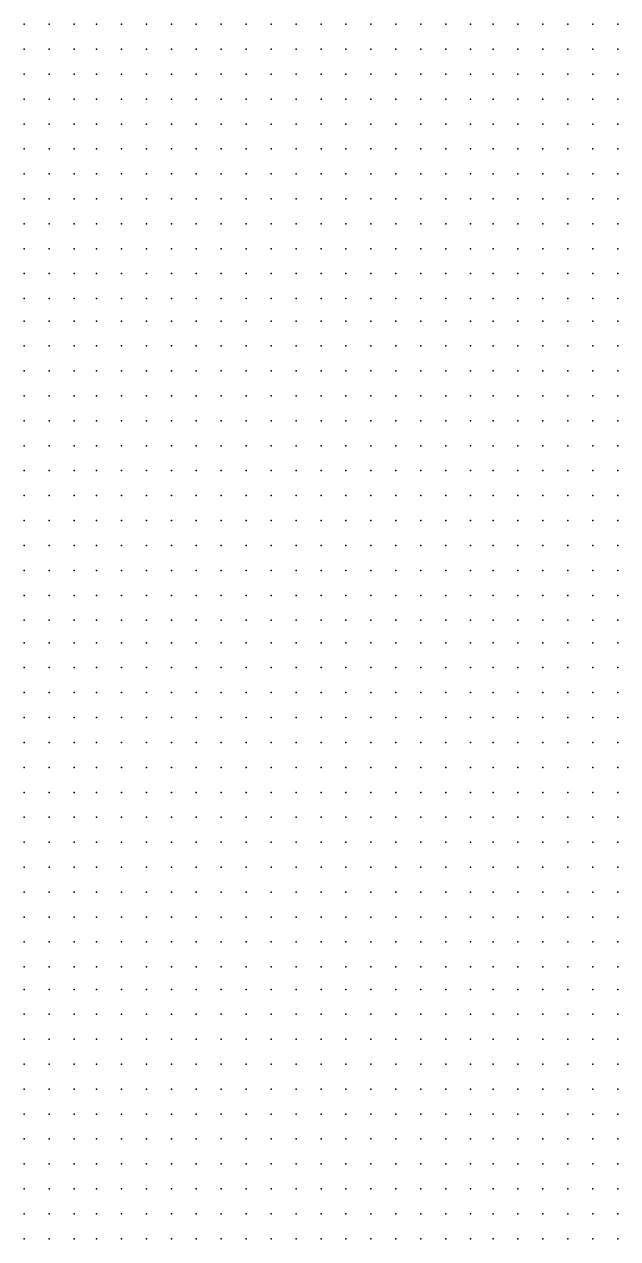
# Model space of a CAD drawing. Extents: x 0.009 to 0.993, y 0.019 to 1.002.
# Drawn here: x 0.755 to 0.993, y 0.515 to 1.002 of the extents above; entities that cross this region are included whole.
import ezdxf

# ---------------------------------------------------------------- set-up
doc = ezdxf.new("R2010")
doc.units = 0

msp = doc.modelspace()

# ---------------------------------------------------------------- linework, layer by layer
at = {"color": 141}
for p in [(0.755, 1.002, 0.474), (0.844, 1.002, 0.477), (0.755, 0.992, 0.474), (0.844, 0.992, 0.477), (0.854, 0.992, 0.474), (0.755, 0.982, 0.475), (0.854, 0.982, 0.475), (0.755, 0.972, 0.475), (0.854, 0.972, 0.476), (0.755, 0.962, 0.475), (0.864, 0.962, 0.475), (0.755, 0.952, 0.475), (0.864, 0.952, 0.477), (0.874, 0.952, 0.474), (0.755, 0.942, 0.475), (0.874, 0.942, 0.476), (0.755, 0.932, 0.475), (0.884, 0.932, 0.476), (0.894, 0.932, 0.474), (0.755, 0.922, 0.476), (0.894, 0.922, 0.477), (0.904, 0.922, 0.475), (0.755, 0.912, 0.477), (0.914, 0.912, 0.476), (0.934, 0.902, 0.476), (0.953, 0.892, 0.475), (0.963, 0.883, 0.477), (0.983, 0.873, 0.475), (0.983, 0.863, 0.477), (0.993, 0.863, 0.475), (0.993, 0.853, 0.476), (0.993, 0.843, 0.475), (0.983, 0.823, 0.474), (0.943, 0.773, 0.476), (0.904, 0.754, 0.477), (0.884, 0.744, 0.477), (0.874, 0.734, 0.477), (0.864, 0.714, 0.477), (0.864, 0.704, 0.476), (0.864, 0.694, 0.475), (0.864, 0.684, 0.475), (0.864, 0.674, 0.476), (0.864, 0.664, 0.477), (0.864, 0.615, 0.477), (0.864, 0.605, 0.475), (0.854, 0.585, 0.477), (0.854, 0.575, 0.474), (0.765, 0.565, 0.476), (0.844, 0.565, 0.475), (0.794, 0.555, 0.475), (0.804, 0.555, 0.476), (0.814, 0.555, 0.476), (0.824, 0.555, 0.475)]:
    msp.add_point(p, dxfattribs=at)
at = {"color": 142}
for p in [(0.765, 1.002, 0.478), (0.834, 1.002, 0.479), (0.765, 0.992, 0.478), (0.834, 0.992, 0.48), (0.765, 0.982, 0.479), (0.844, 0.982, 0.478), (0.765, 0.972, 0.48), (0.844, 0.972, 0.479), (0.765, 0.962, 0.48), (0.844, 0.962, 0.48), (0.854, 0.962, 0.478), (0.765, 0.952, 0.479), (0.854, 0.952, 0.479), (0.765, 0.942, 0.479), (0.864, 0.942, 0.479), (0.765, 0.932, 0.479), (0.874, 0.932, 0.479), (0.765, 0.922, 0.48), (0.884, 0.922, 0.48), (0.904, 0.912, 0.479), (0.755, 0.902, 0.479), (0.924, 0.902, 0.479), (0.943, 0.892, 0.478), (0.953, 0.883, 0.48), (0.973, 0.873, 0.478), (0.983, 0.853, 0.479), (0.983, 0.843, 0.479), (0.983, 0.833, 0.478), (0.973, 0.813, 0.478), (0.953, 0.783, 0.479), (0.864, 0.654, 0.478), (0.864, 0.644, 0.479), (0.864, 0.634, 0.479), (0.864, 0.624, 0.478), (0.844, 0.575, 0.479), (0.775, 0.565, 0.48), (0.834, 0.565, 0.478)]:
    msp.add_point(p, dxfattribs=at)
at = {"color": 143}
for p in [(0.775, 1.002, 0.481), (0.784, 1.002, 0.484), (0.814, 1.002, 0.484), (0.824, 1.002, 0.482), (0.775, 0.992, 0.482), (0.824, 0.992, 0.483), (0.775, 0.982, 0.484), (0.824, 0.982, 0.484), (0.834, 0.982, 0.481), (0.834, 0.972, 0.482), (0.834, 0.962, 0.483), (0.775, 0.952, 0.484), (0.834, 0.952, 0.484), (0.844, 0.952, 0.482), (0.775, 0.942, 0.483), (0.844, 0.942, 0.483), (0.854, 0.942, 0.481), (0.775, 0.932, 0.482), (0.854, 0.932, 0.483), (0.864, 0.932, 0.481), (0.775, 0.922, 0.483), (0.864, 0.922, 0.484), (0.874, 0.922, 0.482), (0.765, 0.912, 0.481), (0.775, 0.912, 0.484), (0.884, 0.912, 0.484), (0.894, 0.912, 0.481), (0.765, 0.902, 0.482), (0.904, 0.902, 0.484), (0.914, 0.902, 0.481), (0.755, 0.892, 0.481), (0.765, 0.892, 0.484), (0.924, 0.892, 0.484), (0.934, 0.892, 0.481), (0.755, 0.883, 0.484), (0.943, 0.883, 0.484), (0.963, 0.873, 0.481), (0.973, 0.863, 0.481), (0.973, 0.853, 0.484), (0.973, 0.823, 0.483), (0.864, 0.724, 0.481), (0.854, 0.605, 0.484), (0.854, 0.595, 0.481), (0.844, 0.585, 0.483), (0.755, 0.575, 0.482), (0.834, 0.575, 0.483), (0.784, 0.565, 0.483), (0.794, 0.565, 0.484), (0.804, 0.565, 0.484), (0.814, 0.565, 0.483), (0.824, 0.565, 0.481)]:
    msp.add_point(p, dxfattribs=at)
at = {"color": 144}
for p in [(0.794, 1.002, 0.485), (0.804, 1.002, 0.485), (0.784, 0.992, 0.486), (0.794, 0.992, 0.488), (0.804, 0.992, 0.488), (0.814, 0.992, 0.486), (0.814, 0.982, 0.488), (0.775, 0.972, 0.486), (0.824, 0.972, 0.485), (0.775, 0.962, 0.485), (0.824, 0.962, 0.486), (0.784, 0.952, 0.487), (0.814, 0.952, 0.488), (0.824, 0.952, 0.486), (0.784, 0.942, 0.486), (0.794, 0.942, 0.488), (0.804, 0.942, 0.488), (0.814, 0.942, 0.488), (0.824, 0.942, 0.486), (0.834, 0.942, 0.485), (0.784, 0.932, 0.485), (0.794, 0.932, 0.487), (0.804, 0.932, 0.488), (0.814, 0.932, 0.488), (0.824, 0.932, 0.487), (0.834, 0.932, 0.486), (0.844, 0.932, 0.485), (0.784, 0.922, 0.485), (0.794, 0.922, 0.487), (0.804, 0.922, 0.488), (0.814, 0.922, 0.488), (0.824, 0.922, 0.488), (0.834, 0.922, 0.488), (0.844, 0.922, 0.487), (0.854, 0.922, 0.485), (0.784, 0.912, 0.486), (0.794, 0.912, 0.488), (0.854, 0.912, 0.488), (0.864, 0.912, 0.487), (0.874, 0.912, 0.485), (0.775, 0.902, 0.485), (0.784, 0.902, 0.488), (0.884, 0.902, 0.488), (0.894, 0.902, 0.486), (0.775, 0.892, 0.487), (0.914, 0.892, 0.487), (0.765, 0.883, 0.487), (0.934, 0.883, 0.487), (0.755, 0.873, 0.487), (0.953, 0.873, 0.485), (0.963, 0.863, 0.485), (0.973, 0.843, 0.485), (0.973, 0.833, 0.485), (0.963, 0.803, 0.487), (0.924, 0.763, 0.486), (0.894, 0.754, 0.485), (0.874, 0.744, 0.485), (0.864, 0.734, 0.485), (0.854, 0.714, 0.488), (0.854, 0.704, 0.487), (0.854, 0.694, 0.487), (0.854, 0.684, 0.488), (0.854, 0.615, 0.487), (0.844, 0.595, 0.488), (0.765, 0.575, 0.487), (0.824, 0.575, 0.487)]:
    msp.add_point(p, dxfattribs=at)
at = {"color": 140}
for p in [(0.854, 1.002, 0.473), (0.864, 0.992, 0.471), (0.864, 0.982, 0.472), (0.864, 0.972, 0.473), (0.874, 0.962, 0.471), (0.884, 0.942, 0.473), (0.914, 0.922, 0.472), (0.924, 0.912, 0.473), (0.943, 0.902, 0.472), (0.963, 0.892, 0.472), (0.973, 0.883, 0.473), (0.983, 0.883, 0.471), (0.993, 0.873, 0.472), (0.993, 0.833, 0.473), (0.963, 0.793, 0.473), (0.864, 0.595, 0.473), (0.864, 0.585, 0.471), (0.755, 0.565, 0.472), (0.854, 0.565, 0.471), (0.784, 0.555, 0.473), (0.834, 0.555, 0.473), (0.844, 0.555, 0.471)]:
    msp.add_point(p, dxfattribs=at)
at = {"color": 139}
for p in [(0.864, 1.002, 0.47), (0.874, 0.992, 0.467), (0.874, 0.982, 0.468), (0.874, 0.972, 0.469), (0.884, 0.962, 0.468), (0.884, 0.952, 0.47), (0.894, 0.952, 0.467), (0.894, 0.942, 0.47), (0.904, 0.942, 0.467), (0.904, 0.932, 0.47), (0.914, 0.932, 0.467), (0.924, 0.922, 0.468), (0.934, 0.912, 0.47), (0.943, 0.912, 0.467), (0.953, 0.902, 0.469), (0.973, 0.892, 0.469), (0.983, 0.892, 0.467), (0.993, 0.883, 0.469), (0.993, 0.823, 0.468), (0.983, 0.813, 0.467), (0.973, 0.803, 0.468), (0.894, 0.744, 0.468), (0.884, 0.734, 0.467), (0.874, 0.724, 0.47), (0.874, 0.634, 0.467), (0.874, 0.624, 0.467), (0.874, 0.615, 0.467), (0.874, 0.605, 0.467), (0.864, 0.575, 0.469), (0.864, 0.565, 0.467), (0.775, 0.555, 0.47), (0.854, 0.555, 0.468), (0.794, 0.545, 0.467), (0.804, 0.545, 0.469), (0.814, 0.545, 0.469), (0.824, 0.545, 0.469), (0.834, 0.545, 0.469), (0.844, 0.545, 0.467)]:
    msp.add_point(p, dxfattribs=at)
at = {"color": 138}
for p in [(0.874, 1.002, 0.466), (0.884, 0.982, 0.464), (0.884, 0.972, 0.466), (0.894, 0.962, 0.464), (0.904, 0.952, 0.463), (0.914, 0.942, 0.463), (0.924, 0.932, 0.463), (0.934, 0.922, 0.465), (0.953, 0.912, 0.464), (0.963, 0.902, 0.466), (0.973, 0.902, 0.464), (0.993, 0.892, 0.465), (0.934, 0.763, 0.463), (0.914, 0.754, 0.465), (0.874, 0.714, 0.466), (0.874, 0.704, 0.463), (0.874, 0.664, 0.464), (0.874, 0.654, 0.465), (0.874, 0.644, 0.466), (0.874, 0.595, 0.466), (0.874, 0.585, 0.465), (0.874, 0.575, 0.464), (0.874, 0.565, 0.463), (0.765, 0.555, 0.466), (0.864, 0.555, 0.465), (0.784, 0.545, 0.465), (0.854, 0.545, 0.466), (0.864, 0.545, 0.463), (0.814, 0.535, 0.464), (0.824, 0.535, 0.465), (0.834, 0.535, 0.465), (0.844, 0.535, 0.465), (0.854, 0.535, 0.464)]:
    msp.add_point(p, dxfattribs=at)
at = {"color": 137}
for p in [(0.884, 1.002, 0.462), (0.884, 0.992, 0.462), (0.894, 0.972, 0.461), (0.904, 0.962, 0.46), (0.934, 0.932, 0.46), (0.943, 0.922, 0.461), (0.963, 0.912, 0.461), (0.983, 0.902, 0.462), (0.993, 0.902, 0.46), (0.874, 0.694, 0.462), (0.874, 0.684, 0.462), (0.874, 0.674, 0.462), (0.755, 0.555, 0.462), (0.874, 0.555, 0.462), (0.775, 0.545, 0.461), (0.874, 0.545, 0.461), (0.794, 0.535, 0.46), (0.804, 0.535, 0.462), (0.864, 0.535, 0.462), (0.874, 0.535, 0.46), (0.824, 0.525, 0.461), (0.834, 0.525, 0.462), (0.844, 0.525, 0.462), (0.854, 0.525, 0.462), (0.864, 0.525, 0.461), (0.874, 0.525, 0.46), (0.844, 0.515, 0.46), (0.854, 0.515, 0.461), (0.864, 0.515, 0.461), (0.874, 0.515, 0.46)]:
    msp.add_point(p, dxfattribs=at)
at = {"color": 136}
for p in [(0.894, 1.002, 0.457), (0.894, 0.992, 0.458), (0.894, 0.982, 0.459), (0.904, 0.972, 0.457), (0.914, 0.952, 0.459), (0.924, 0.942, 0.459), (0.943, 0.932, 0.456), (0.953, 0.922, 0.458), (0.973, 0.912, 0.458), (0.983, 0.912, 0.456), (0.993, 0.813, 0.459), (0.983, 0.803, 0.456), (0.884, 0.724, 0.458), (0.884, 0.634, 0.456), (0.884, 0.624, 0.457), (0.884, 0.615, 0.458), (0.884, 0.605, 0.458), (0.884, 0.595, 0.459), (0.884, 0.585, 0.459), (0.884, 0.575, 0.458), (0.884, 0.565, 0.458), (0.884, 0.555, 0.458), (0.765, 0.545, 0.457), (0.884, 0.545, 0.458), (0.784, 0.535, 0.457), (0.884, 0.535, 0.458), (0.894, 0.535, 0.456), (0.804, 0.525, 0.457), (0.814, 0.525, 0.459), (0.884, 0.525, 0.459), (0.894, 0.525, 0.457), (0.824, 0.515, 0.458), (0.834, 0.515, 0.459), (0.884, 0.515, 0.459), (0.894, 0.515, 0.458), (0.904, 0.515, 0.456)]:
    msp.add_point(p, dxfattribs=at)
at = {"color": 134}
for p in [(0.904, 1.002, 0.451), (0.914, 0.982, 0.449), (0.924, 0.962, 0.45), (0.934, 0.952, 0.449), (0.943, 0.942, 0.45), (0.983, 0.922, 0.45), (0.963, 0.783, 0.451), (0.884, 0.704, 0.449), (0.884, 0.664, 0.45), (0.894, 0.615, 0.449), (0.894, 0.605, 0.45), (0.904, 0.565, 0.45), (0.904, 0.555, 0.451), (0.914, 0.545, 0.449), (0.914, 0.535, 0.451), (0.924, 0.535, 0.449), (0.784, 0.525, 0.45), (0.924, 0.525, 0.451), (0.934, 0.525, 0.449), (0.934, 0.515, 0.451), (0.943, 0.515, 0.449)]:
    msp.add_point(p, dxfattribs=at)
at = {"color": 133}
for p in [(0.914, 1.002, 0.445), (0.914, 0.992, 0.447), (0.924, 0.972, 0.446), (0.953, 0.942, 0.446), (0.963, 0.932, 0.448), (0.973, 0.932, 0.445), (0.993, 0.922, 0.448), (0.993, 0.803, 0.447), (0.953, 0.773, 0.446), (0.924, 0.754, 0.447), (0.884, 0.694, 0.447), (0.884, 0.684, 0.447), (0.884, 0.674, 0.448), (0.894, 0.634, 0.445), (0.894, 0.624, 0.447), (0.904, 0.595, 0.445), (0.904, 0.585, 0.447), (0.904, 0.575, 0.448), (0.914, 0.565, 0.446), (0.914, 0.555, 0.448), (0.924, 0.545, 0.446), (0.765, 0.535, 0.448), (0.934, 0.535, 0.446), (0.775, 0.525, 0.446), (0.943, 0.525, 0.447), (0.953, 0.525, 0.445), (0.794, 0.515, 0.448), (0.953, 0.515, 0.448), (0.963, 0.515, 0.446), (0.973, 0.515, 0.445)]:
    msp.add_point(p, dxfattribs=at)
at = {"color": 131}
for p in [(0.924, 1.002, 0.439), (0.924, 0.992, 0.44), (0.934, 0.972, 0.44), (0.943, 0.962, 0.439), (0.953, 0.952, 0.439), (0.963, 0.942, 0.441), (0.973, 0.942, 0.438), (0.993, 0.932, 0.441), (0.983, 0.793, 0.44), (0.914, 0.744, 0.438), (0.904, 0.734, 0.438), (0.894, 0.654, 0.439), (0.904, 0.615, 0.44), (0.914, 0.595, 0.438), (0.914, 0.585, 0.441), (0.924, 0.575, 0.439), (0.934, 0.565, 0.438), (0.934, 0.555, 0.441), (0.943, 0.555, 0.438), (0.943, 0.545, 0.441), (0.953, 0.545, 0.439), (0.963, 0.535, 0.44), (0.973, 0.535, 0.439), (0.983, 0.535, 0.438), (0.765, 0.525, 0.44), (0.983, 0.525, 0.441), (0.993, 0.525, 0.44), (0.775, 0.515, 0.439)]:
    msp.add_point(p, dxfattribs=at)
at = {"color": 129}
for p in [(0.934, 1.002, 0.431), (0.934, 0.992, 0.433), (0.943, 0.972, 0.433), (0.953, 0.962, 0.432), (0.993, 0.942, 0.433), (0.993, 0.793, 0.431), (0.973, 0.783, 0.432), (0.894, 0.704, 0.433), (0.894, 0.694, 0.431), (0.894, 0.684, 0.432), (0.914, 0.615, 0.432), (0.924, 0.595, 0.432), (0.934, 0.585, 0.431), (0.943, 0.575, 0.431), (0.953, 0.565, 0.432), (0.963, 0.555, 0.433), (0.973, 0.555, 0.431), (0.993, 0.545, 0.433), (0.765, 0.515, 0.433)]:
    msp.add_point(p, dxfattribs=at)
at = {"color": 126}
for p in [(0.943, 1.002, 0.423), (0.953, 0.982, 0.42), (0.973, 0.962, 0.42), (0.963, 0.773, 0.421), (0.934, 0.754, 0.422), (0.904, 0.664, 0.422), (0.914, 0.634, 0.423), (0.934, 0.605, 0.422), (0.943, 0.595, 0.422), (0.953, 0.585, 0.423), (0.973, 0.575, 0.422), (0.983, 0.575, 0.42)]:
    msp.add_point(p, dxfattribs=at)
at = {"color": 124}
for p in [(0.953, 1.002, 0.413), (0.953, 0.992, 0.415), (0.993, 0.962, 0.414), (0.924, 0.744, 0.415), (0.904, 0.704, 0.414), (0.904, 0.694, 0.414), (0.904, 0.684, 0.415), (0.914, 0.654, 0.413), (0.924, 0.634, 0.414), (0.963, 0.595, 0.413), (0.983, 0.585, 0.414), (0.993, 0.585, 0.413)]:
    msp.add_point(p, dxfattribs=at)
at = {"color": 120}
for p in [(0.963, 1.002, 0.401), (0.973, 0.982, 0.398), (0.924, 0.654, 0.401), (0.963, 0.615, 0.4), (0.983, 0.605, 0.401), (0.993, 0.605, 0.399)]:
    msp.add_point(p, dxfattribs=at)
at = {"color": 117}
for p in [(0.973, 1.002, 0.389), (0.993, 0.982, 0.389), (0.924, 0.734, 0.39), (0.934, 0.654, 0.388), (0.943, 0.644, 0.387), (0.953, 0.634, 0.388), (0.973, 0.624, 0.387)]:
    msp.add_point(p, dxfattribs=at)
at = {"color": 113}
for p in [(0.983, 1.002, 0.376), (0.993, 0.992, 0.376), (0.924, 0.724, 0.374), (0.983, 0.634, 0.373)]:
    msp.add_point(p, dxfattribs=at)
at = {"color": 114}
for p in [(0.993, 1.002, 0.378), (0.924, 0.684, 0.378), (0.934, 0.664, 0.379), (0.943, 0.654, 0.377), (0.953, 0.644, 0.378), (0.973, 0.634, 0.377)]:
    msp.add_point(p, dxfattribs=at)
at = {"color": 135}
for p in [(0.904, 0.992, 0.453), (0.904, 0.982, 0.454), (0.914, 0.972, 0.452), (0.914, 0.962, 0.455), (0.924, 0.952, 0.454), (0.934, 0.942, 0.454), (0.953, 0.932, 0.452), (0.963, 0.922, 0.455), (0.973, 0.922, 0.452), (0.993, 0.912, 0.454), (0.973, 0.793, 0.453), (0.904, 0.744, 0.455), (0.894, 0.734, 0.454), (0.884, 0.714, 0.452), (0.884, 0.654, 0.452), (0.884, 0.644, 0.454), (0.894, 0.595, 0.452), (0.894, 0.585, 0.453), (0.894, 0.575, 0.453), (0.894, 0.565, 0.454), (0.894, 0.555, 0.455), (0.755, 0.545, 0.452), (0.894, 0.545, 0.455), (0.904, 0.545, 0.452), (0.775, 0.535, 0.453), (0.904, 0.535, 0.454), (0.794, 0.525, 0.454), (0.904, 0.525, 0.455), (0.914, 0.525, 0.453), (0.804, 0.515, 0.452), (0.814, 0.515, 0.455), (0.914, 0.515, 0.455), (0.924, 0.515, 0.453)]:
    msp.add_point(p, dxfattribs=at)
at = {"color": 127}
for p in [(0.943, 0.992, 0.425), (0.953, 0.972, 0.426), (0.963, 0.962, 0.426), (0.983, 0.952, 0.426), (0.993, 0.952, 0.424), (0.904, 0.724, 0.426), (0.904, 0.654, 0.426), (0.924, 0.615, 0.424), (0.943, 0.585, 0.426), (0.963, 0.575, 0.424), (0.983, 0.565, 0.425), (0.993, 0.565, 0.424)]:
    msp.add_point(p, dxfattribs=at)
at = {"color": 121}
for p in [(0.963, 0.992, 0.403), (0.983, 0.972, 0.404), (0.993, 0.972, 0.402), (0.973, 0.773, 0.404), (0.914, 0.724, 0.403), (0.914, 0.674, 0.402), (0.934, 0.634, 0.404), (0.943, 0.624, 0.403), (0.953, 0.615, 0.404), (0.973, 0.605, 0.403)]:
    msp.add_point(p, dxfattribs=at)
at = {"color": 116}
for p in [(0.973, 0.992, 0.386), (0.983, 0.982, 0.386), (0.993, 0.773, 0.386), (0.963, 0.763, 0.384), (0.934, 0.744, 0.385), (0.924, 0.674, 0.386)]:
    msp.add_point(p, dxfattribs=at)
at = {"color": 108}
for p in [(0.983, 0.992, 0.355), (0.934, 0.734, 0.355)]:
    msp.add_point(p, dxfattribs=at)
at = {"color": 145}
for p in [(0.784, 0.982, 0.49), (0.804, 0.982, 0.491), (0.814, 0.972, 0.489), (0.784, 0.962, 0.49), (0.814, 0.962, 0.489), (0.794, 0.952, 0.49), (0.804, 0.952, 0.49), (0.804, 0.912, 0.489), (0.814, 0.912, 0.49), (0.824, 0.912, 0.49), (0.834, 0.912, 0.49), (0.844, 0.912, 0.489), (0.794, 0.902, 0.489), (0.804, 0.902, 0.491), (0.814, 0.902, 0.491), (0.854, 0.902, 0.491), (0.864, 0.902, 0.49), (0.874, 0.902, 0.489), (0.784, 0.892, 0.49), (0.794, 0.892, 0.491), (0.894, 0.892, 0.491), (0.904, 0.892, 0.489), (0.775, 0.883, 0.49), (0.924, 0.883, 0.49), (0.765, 0.873, 0.491), (0.943, 0.873, 0.489), (0.953, 0.863, 0.49), (0.963, 0.853, 0.489), (0.884, 0.754, 0.49), (0.864, 0.744, 0.491), (0.854, 0.724, 0.49), (0.854, 0.674, 0.489), (0.854, 0.664, 0.491), (0.854, 0.634, 0.491), (0.854, 0.624, 0.49), (0.834, 0.585, 0.489), (0.775, 0.575, 0.491), (0.814, 0.575, 0.491)]:
    msp.add_point(p, dxfattribs=at)
at = {"color": 146}
for p in [(0.794, 0.982, 0.494), (0.784, 0.972, 0.493), (0.804, 0.972, 0.495), (0.794, 0.962, 0.495), (0.804, 0.962, 0.492), (0.824, 0.902, 0.492), (0.834, 0.902, 0.492), (0.844, 0.902, 0.492), (0.804, 0.892, 0.493), (0.814, 0.892, 0.494), (0.824, 0.892, 0.494), (0.834, 0.892, 0.494), (0.844, 0.892, 0.494), (0.854, 0.892, 0.494), (0.864, 0.892, 0.494), (0.874, 0.892, 0.493), (0.884, 0.892, 0.492), (0.784, 0.883, 0.492), (0.794, 0.883, 0.494), (0.804, 0.883, 0.495), (0.904, 0.883, 0.494), (0.914, 0.883, 0.493), (0.775, 0.873, 0.493), (0.784, 0.873, 0.495), (0.934, 0.873, 0.493), (0.755, 0.863, 0.492), (0.765, 0.863, 0.495), (0.943, 0.863, 0.495), (0.963, 0.843, 0.492), (0.963, 0.833, 0.495), (0.963, 0.823, 0.495), (0.963, 0.813, 0.493), (0.874, 0.754, 0.494), (0.854, 0.734, 0.493), (0.854, 0.654, 0.492), (0.854, 0.644, 0.492), (0.844, 0.605, 0.493), (0.755, 0.585, 0.494), (0.824, 0.585, 0.495), (0.784, 0.575, 0.493), (0.794, 0.575, 0.494), (0.804, 0.575, 0.493)]:
    msp.add_point(p, dxfattribs=at)
at = {"color": 132}
for p in [(0.924, 0.982, 0.443), (0.934, 0.962, 0.444), (0.943, 0.952, 0.444), (0.983, 0.932, 0.443), (0.894, 0.724, 0.444), (0.894, 0.644, 0.442), (0.904, 0.605, 0.443), (0.914, 0.575, 0.443), (0.924, 0.565, 0.442), (0.924, 0.555, 0.444), (0.934, 0.545, 0.444), (0.755, 0.535, 0.443), (0.943, 0.535, 0.444), (0.953, 0.535, 0.442), (0.963, 0.525, 0.443), (0.973, 0.525, 0.442), (0.784, 0.515, 0.444), (0.983, 0.515, 0.444), (0.993, 0.515, 0.444)]:
    msp.add_point(p, dxfattribs=at)
at = {"color": 130}
for p in [(0.934, 0.982, 0.436), (0.963, 0.952, 0.434), (0.983, 0.942, 0.435), (0.943, 0.763, 0.434), (0.894, 0.714, 0.437), (0.894, 0.674, 0.434), (0.894, 0.664, 0.436), (0.904, 0.634, 0.434), (0.904, 0.624, 0.437), (0.914, 0.605, 0.435), (0.924, 0.585, 0.436), (0.934, 0.575, 0.435), (0.943, 0.565, 0.435), (0.953, 0.555, 0.435), (0.963, 0.545, 0.437), (0.973, 0.545, 0.435), (0.983, 0.545, 0.434), (0.993, 0.535, 0.437), (0.755, 0.525, 0.435)]:
    msp.add_point(p, dxfattribs=at)
at = {"color": 128}
for p in [(0.943, 0.982, 0.428), (0.973, 0.952, 0.43), (0.904, 0.644, 0.43), (0.914, 0.624, 0.428), (0.924, 0.605, 0.428), (0.934, 0.595, 0.427), (0.953, 0.575, 0.427), (0.963, 0.565, 0.429), (0.973, 0.565, 0.427), (0.983, 0.555, 0.43), (0.993, 0.555, 0.429), (0.755, 0.515, 0.427)]:
    msp.add_point(p, dxfattribs=at)
at = {"color": 123}
for p in [(0.963, 0.982, 0.41), (0.973, 0.972, 0.41), (0.993, 0.783, 0.411), (0.934, 0.624, 0.411), (0.943, 0.615, 0.41), (0.953, 0.605, 0.411), (0.973, 0.595, 0.41)]:
    msp.add_point(p, dxfattribs=at)
at = {"color": 150}
for p in [(0.794, 0.972, 0.508), (0.874, 0.863, 0.507), (0.884, 0.863, 0.507), (0.894, 0.863, 0.508), (0.904, 0.863, 0.507), (0.844, 0.853, 0.507), (0.854, 0.853, 0.509), (0.934, 0.853, 0.508), (0.755, 0.843, 0.507), (0.765, 0.843, 0.508), (0.775, 0.843, 0.508), (0.784, 0.843, 0.507), (0.794, 0.843, 0.507), (0.804, 0.843, 0.507), (0.814, 0.843, 0.507), (0.824, 0.843, 0.508), (0.834, 0.843, 0.509), (0.943, 0.843, 0.509), (0.804, 0.833, 0.509), (0.814, 0.833, 0.509), (0.755, 0.783, 0.508), (0.755, 0.773, 0.508), (0.755, 0.763, 0.508), (0.834, 0.763, 0.509), (0.844, 0.763, 0.508), (0.755, 0.754, 0.509), (0.824, 0.754, 0.509), (0.834, 0.754, 0.507), (0.824, 0.744, 0.509), (0.824, 0.734, 0.509), (0.834, 0.704, 0.507), (0.834, 0.694, 0.509), (0.834, 0.615, 0.509), (0.755, 0.595, 0.507)]:
    msp.add_point(p, dxfattribs=at)
at = {"color": 125}
for p in [(0.963, 0.972, 0.418), (0.983, 0.962, 0.416), (0.983, 0.783, 0.419), (0.914, 0.734, 0.417), (0.904, 0.714, 0.418), (0.904, 0.674, 0.418), (0.914, 0.644, 0.419), (0.924, 0.624, 0.419), (0.934, 0.615, 0.417), (0.943, 0.605, 0.416), (0.953, 0.595, 0.417), (0.963, 0.585, 0.419), (0.973, 0.585, 0.416), (0.993, 0.575, 0.419)]:
    msp.add_point(p, dxfattribs=at)
at = {"color": 147}
for p in [(0.814, 0.883, 0.496), (0.824, 0.883, 0.497), (0.834, 0.883, 0.497), (0.844, 0.883, 0.497), (0.854, 0.883, 0.498), (0.864, 0.883, 0.498), (0.874, 0.883, 0.497), (0.884, 0.883, 0.497), (0.894, 0.883, 0.496), (0.794, 0.873, 0.497), (0.804, 0.873, 0.498), (0.814, 0.873, 0.499), (0.824, 0.873, 0.499), (0.914, 0.873, 0.499), (0.924, 0.873, 0.496), (0.775, 0.863, 0.498), (0.784, 0.863, 0.499), (0.755, 0.853, 0.498), (0.953, 0.853, 0.496), (0.914, 0.763, 0.498), (0.864, 0.754, 0.498), (0.854, 0.744, 0.497), (0.844, 0.734, 0.499), (0.844, 0.724, 0.497), (0.844, 0.714, 0.497), (0.844, 0.704, 0.497), (0.844, 0.694, 0.498), (0.844, 0.615, 0.498), (0.834, 0.595, 0.496)]:
    msp.add_point(p, dxfattribs=at)
at = {"color": 148}
for p in [(0.834, 0.873, 0.5), (0.844, 0.873, 0.501), (0.854, 0.873, 0.501), (0.864, 0.873, 0.502), (0.874, 0.873, 0.502), (0.884, 0.873, 0.502), (0.894, 0.873, 0.502), (0.904, 0.873, 0.501), (0.794, 0.863, 0.5), (0.804, 0.863, 0.501), (0.814, 0.863, 0.502), (0.824, 0.863, 0.502), (0.934, 0.863, 0.5), (0.765, 0.853, 0.501), (0.775, 0.853, 0.502), (0.943, 0.853, 0.502), (0.953, 0.843, 0.501), (0.953, 0.793, 0.502), (0.904, 0.763, 0.502), (0.854, 0.754, 0.501), (0.844, 0.744, 0.501), (0.844, 0.684, 0.5), (0.844, 0.624, 0.502), (0.765, 0.585, 0.5), (0.814, 0.585, 0.5)]:
    msp.add_point(p, dxfattribs=at)
at = {"color": 149}
for p in [(0.834, 0.863, 0.503), (0.844, 0.863, 0.504), (0.854, 0.863, 0.505), (0.864, 0.863, 0.506), (0.914, 0.863, 0.506), (0.924, 0.863, 0.504), (0.784, 0.853, 0.503), (0.794, 0.853, 0.503), (0.804, 0.853, 0.504), (0.814, 0.853, 0.504), (0.824, 0.853, 0.505), (0.834, 0.853, 0.506), (0.953, 0.833, 0.506), (0.854, 0.763, 0.506), (0.864, 0.763, 0.505), (0.874, 0.763, 0.505), (0.884, 0.763, 0.504), (0.894, 0.763, 0.504), (0.844, 0.754, 0.504), (0.834, 0.744, 0.505), (0.834, 0.734, 0.504), (0.834, 0.724, 0.504), (0.834, 0.714, 0.505), (0.844, 0.674, 0.503), (0.844, 0.664, 0.505), (0.844, 0.654, 0.506), (0.844, 0.644, 0.506), (0.844, 0.634, 0.505), (0.834, 0.605, 0.503), (0.824, 0.595, 0.503), (0.775, 0.585, 0.504), (0.784, 0.585, 0.506), (0.794, 0.585, 0.506), (0.804, 0.585, 0.503)]:
    msp.add_point(p, dxfattribs=at)
at = {"color": 151}
for p in [(0.864, 0.853, 0.51), (0.874, 0.853, 0.512), (0.884, 0.853, 0.513), (0.924, 0.853, 0.512), (0.844, 0.843, 0.51), (0.854, 0.843, 0.512), (0.784, 0.833, 0.511), (0.794, 0.833, 0.51), (0.824, 0.833, 0.51), (0.834, 0.833, 0.511), (0.844, 0.833, 0.513), (0.794, 0.823, 0.512), (0.804, 0.823, 0.511), (0.814, 0.823, 0.511), (0.824, 0.823, 0.512), (0.834, 0.823, 0.513), (0.953, 0.823, 0.51), (0.794, 0.813, 0.513), (0.804, 0.813, 0.512), (0.814, 0.813, 0.512), (0.824, 0.813, 0.513), (0.953, 0.813, 0.513), (0.794, 0.803, 0.513), (0.804, 0.803, 0.513), (0.814, 0.803, 0.513), (0.824, 0.803, 0.513), (0.953, 0.803, 0.512), (0.755, 0.793, 0.511), (0.765, 0.793, 0.513), (0.775, 0.793, 0.513), (0.784, 0.793, 0.513), (0.794, 0.793, 0.513), (0.804, 0.793, 0.513), (0.814, 0.793, 0.513), (0.824, 0.793, 0.513), (0.765, 0.783, 0.511), (0.775, 0.783, 0.512), (0.784, 0.783, 0.513), (0.794, 0.783, 0.513), (0.804, 0.783, 0.513), (0.814, 0.783, 0.512), (0.824, 0.783, 0.512), (0.834, 0.783, 0.513), (0.765, 0.773, 0.51), (0.775, 0.773, 0.512), (0.784, 0.773, 0.512), (0.794, 0.773, 0.513), (0.804, 0.773, 0.512), (0.814, 0.773, 0.512), (0.824, 0.773, 0.511), (0.834, 0.773, 0.511), (0.844, 0.773, 0.511), (0.854, 0.773, 0.511), (0.864, 0.773, 0.512), (0.934, 0.773, 0.51), (0.765, 0.763, 0.511), (0.775, 0.763, 0.512), (0.784, 0.763, 0.513), (0.794, 0.763, 0.513), (0.804, 0.763, 0.512), (0.814, 0.763, 0.512), (0.824, 0.763, 0.51), (0.765, 0.754, 0.512), (0.775, 0.754, 0.513), (0.804, 0.754, 0.513), (0.814, 0.754, 0.511), (0.755, 0.744, 0.512), (0.814, 0.744, 0.512), (0.814, 0.734, 0.513), (0.824, 0.724, 0.51), (0.824, 0.714, 0.512), (0.834, 0.684, 0.513), (0.824, 0.605, 0.512), (0.765, 0.595, 0.513), (0.814, 0.595, 0.51)]:
    msp.add_point(p, dxfattribs=at)
at = {"color": 152}
for p in [(0.894, 0.853, 0.515), (0.904, 0.853, 0.515), (0.914, 0.853, 0.514), (0.864, 0.843, 0.514), (0.874, 0.843, 0.517), (0.934, 0.843, 0.517), (0.765, 0.833, 0.517), (0.775, 0.833, 0.514), (0.854, 0.833, 0.515), (0.943, 0.833, 0.517), (0.784, 0.823, 0.514), (0.844, 0.823, 0.515), (0.775, 0.813, 0.517), (0.784, 0.813, 0.515), (0.834, 0.813, 0.514), (0.844, 0.813, 0.516), (0.755, 0.803, 0.515), (0.765, 0.803, 0.516), (0.775, 0.803, 0.515), (0.784, 0.803, 0.514), (0.834, 0.803, 0.514), (0.844, 0.803, 0.516), (0.834, 0.793, 0.514), (0.844, 0.793, 0.515), (0.844, 0.783, 0.514), (0.854, 0.783, 0.515), (0.943, 0.783, 0.516), (0.874, 0.773, 0.514), (0.784, 0.754, 0.514), (0.794, 0.754, 0.514), (0.765, 0.744, 0.514), (0.775, 0.744, 0.515), (0.784, 0.744, 0.516), (0.794, 0.744, 0.515), (0.804, 0.744, 0.514), (0.755, 0.734, 0.514), (0.765, 0.734, 0.517), (0.804, 0.734, 0.516), (0.814, 0.724, 0.515), (0.824, 0.704, 0.515), (0.834, 0.674, 0.516), (0.834, 0.624, 0.515), (0.804, 0.595, 0.516)]:
    msp.add_point(p, dxfattribs=at)
at = {"color": 153}
for p in [(0.884, 0.843, 0.52), (0.864, 0.833, 0.518), (0.775, 0.823, 0.518), (0.854, 0.823, 0.518), (0.854, 0.813, 0.519), (0.854, 0.803, 0.519), (0.854, 0.793, 0.518), (0.864, 0.783, 0.518), (0.884, 0.773, 0.518), (0.775, 0.734, 0.518), (0.784, 0.734, 0.519), (0.794, 0.734, 0.518), (0.755, 0.724, 0.518), (0.804, 0.724, 0.519), (0.814, 0.714, 0.518), (0.824, 0.694, 0.519), (0.834, 0.664, 0.52), (0.834, 0.634, 0.52), (0.755, 0.605, 0.52), (0.775, 0.595, 0.518), (0.784, 0.595, 0.52), (0.794, 0.595, 0.519)]:
    msp.add_point(p, dxfattribs=at)
at = {"color": 154}
for p in [(0.894, 0.843, 0.522), (0.904, 0.843, 0.524), (0.914, 0.843, 0.524), (0.924, 0.843, 0.522), (0.755, 0.833, 0.521), (0.874, 0.833, 0.522), (0.864, 0.823, 0.521), (0.765, 0.813, 0.521), (0.864, 0.813, 0.523), (0.864, 0.803, 0.524), (0.864, 0.793, 0.522), (0.874, 0.783, 0.523), (0.894, 0.773, 0.524), (0.765, 0.724, 0.521), (0.775, 0.724, 0.522), (0.784, 0.724, 0.522), (0.794, 0.724, 0.521), (0.755, 0.714, 0.523), (0.804, 0.714, 0.523), (0.814, 0.704, 0.523), (0.824, 0.684, 0.524), (0.834, 0.654, 0.522), (0.834, 0.644, 0.522), (0.824, 0.615, 0.521), (0.814, 0.605, 0.521)]:
    msp.add_point(p, dxfattribs=at)
at = {"color": 155}
for p in [(0.884, 0.833, 0.526), (0.765, 0.823, 0.527), (0.874, 0.823, 0.526), (0.943, 0.823, 0.527), (0.755, 0.813, 0.525), (0.765, 0.714, 0.526), (0.794, 0.714, 0.526)]:
    msp.add_point(p, dxfattribs=at)
at = {"color": 156}
for p in [(0.894, 0.833, 0.531), (0.934, 0.833, 0.528), (0.874, 0.813, 0.529), (0.874, 0.803, 0.53), (0.874, 0.793, 0.528), (0.884, 0.783, 0.53), (0.904, 0.773, 0.531), (0.775, 0.714, 0.528), (0.784, 0.714, 0.528), (0.755, 0.704, 0.528), (0.804, 0.704, 0.529), (0.814, 0.694, 0.528), (0.824, 0.674, 0.53), (0.824, 0.624, 0.53), (0.765, 0.605, 0.529), (0.804, 0.605, 0.53)]:
    msp.add_point(p, dxfattribs=at)
at = {"color": 157}
for p in [(0.904, 0.833, 0.535), (0.924, 0.833, 0.535), (0.884, 0.823, 0.532), (0.765, 0.704, 0.532), (0.775, 0.704, 0.535), (0.784, 0.704, 0.535), (0.794, 0.704, 0.533), (0.755, 0.694, 0.535), (0.755, 0.615, 0.534), (0.814, 0.615, 0.534), (0.775, 0.605, 0.535)]:
    msp.add_point(p, dxfattribs=at)
at = {"color": 158}
for p in [(0.914, 0.833, 0.537), (0.884, 0.813, 0.538), (0.943, 0.813, 0.537), (0.884, 0.793, 0.538), (0.914, 0.773, 0.538), (0.924, 0.773, 0.536), (0.804, 0.694, 0.536), (0.814, 0.684, 0.536), (0.824, 0.664, 0.536), (0.824, 0.634, 0.537), (0.784, 0.605, 0.538), (0.794, 0.605, 0.536)]:
    msp.add_point(p, dxfattribs=at)
at = {"color": 162}
for p in [(0.755, 0.823, 0.551), (0.914, 0.823, 0.553), (0.924, 0.823, 0.553), (0.765, 0.684, 0.55), (0.794, 0.684, 0.553), (0.755, 0.674, 0.551), (0.814, 0.664, 0.553)]:
    msp.add_point(p, dxfattribs=at)
at = {"color": 159}
for p in [(0.894, 0.823, 0.54), (0.884, 0.803, 0.54), (0.894, 0.783, 0.542), (0.765, 0.694, 0.54), (0.794, 0.694, 0.542), (0.824, 0.654, 0.54), (0.824, 0.644, 0.54)]:
    msp.add_point(p, dxfattribs=at)
at = {"color": 161}
for p in [(0.904, 0.823, 0.547), (0.894, 0.813, 0.548), (0.755, 0.624, 0.549)]:
    msp.add_point(p, dxfattribs=at)
at = {"color": 160}
for p in [(0.934, 0.823, 0.543), (0.943, 0.803, 0.546), (0.943, 0.793, 0.545), (0.775, 0.694, 0.544), (0.784, 0.694, 0.544), (0.755, 0.684, 0.543), (0.804, 0.684, 0.546), (0.814, 0.674, 0.544), (0.814, 0.624, 0.546), (0.765, 0.615, 0.546), (0.804, 0.615, 0.546)]:
    msp.add_point(p, dxfattribs=at)
at = {"color": 165}
for p in [(0.904, 0.813, 0.561), (0.934, 0.813, 0.563), (0.934, 0.783, 0.563), (0.765, 0.674, 0.562), (0.814, 0.644, 0.563), (0.755, 0.634, 0.561), (0.804, 0.624, 0.564)]:
    msp.add_point(p, dxfattribs=at)
at = {"color": 169}
for p in [(0.914, 0.813, 0.575), (0.904, 0.803, 0.575), (0.784, 0.674, 0.575), (0.765, 0.664, 0.576)]:
    msp.add_point(p, dxfattribs=at)
at = {"color": 170}
for p in [(0.924, 0.813, 0.581), (0.904, 0.793, 0.581), (0.804, 0.634, 0.582), (0.775, 0.624, 0.582), (0.794, 0.624, 0.581)]:
    msp.add_point(p, dxfattribs=at)
at = {"color": 163}
for p in [(0.894, 0.803, 0.554), (0.894, 0.793, 0.554), (0.775, 0.684, 0.555), (0.775, 0.615, 0.556), (0.794, 0.615, 0.556)]:
    msp.add_point(p, dxfattribs=at)
at = {"color": 177}
msp.add_point((0.914, 0.803, 0.605), dxfattribs=at)
at = {"color": 185}
for p in [(0.924, 0.803, 0.635), (0.914, 0.793, 0.634)]:
    msp.add_point(p, dxfattribs=at)
at = {"color": 173}
for p in [(0.934, 0.803, 0.59), (0.775, 0.664, 0.592), (0.794, 0.664, 0.59), (0.765, 0.654, 0.59), (0.784, 0.624, 0.592)]:
    msp.add_point(p, dxfattribs=at)
at = {"color": 221}
msp.add_point((0.924, 0.793, 0.764), dxfattribs=at)
at = {"color": 180}
for p in [(0.934, 0.793, 0.615), (0.794, 0.654, 0.618), (0.775, 0.634, 0.615)]:
    msp.add_point(p, dxfattribs=at)
at = {"color": 164}
for p in [(0.904, 0.783, 0.56), (0.784, 0.684, 0.557), (0.804, 0.674, 0.558), (0.755, 0.664, 0.56), (0.814, 0.654, 0.56), (0.814, 0.634, 0.557), (0.784, 0.615, 0.56)]:
    msp.add_point(p, dxfattribs=at)
at = {"color": 172}
for p in [(0.914, 0.783, 0.586), (0.804, 0.654, 0.586)]:
    msp.add_point(p, dxfattribs=at)
at = {"color": 179}
for p in [(0.924, 0.783, 0.612), (0.794, 0.634, 0.614)]:
    msp.add_point(p, dxfattribs=at)
at = {"color": 118}
for p in [(0.983, 0.773, 0.393), (0.943, 0.754, 0.392), (0.914, 0.704, 0.392), (0.914, 0.694, 0.394), (0.924, 0.664, 0.393), (0.963, 0.624, 0.391), (0.983, 0.615, 0.393), (0.993, 0.615, 0.391)]:
    msp.add_point(p, dxfattribs=at)
at = {"color": 122}
for p in [(0.953, 0.763, 0.406), (0.914, 0.664, 0.408), (0.924, 0.644, 0.407), (0.963, 0.605, 0.407), (0.983, 0.595, 0.408), (0.993, 0.595, 0.406)]:
    msp.add_point(p, dxfattribs=at)
at = {"color": 112}
for p in [(0.973, 0.763, 0.37), (0.924, 0.694, 0.371), (0.934, 0.674, 0.369), (0.963, 0.644, 0.371), (0.993, 0.634, 0.371)]:
    msp.add_point(p, dxfattribs=at)
at = {"color": 110}
for p in [(0.983, 0.763, 0.362), (0.953, 0.754, 0.362), (0.983, 0.644, 0.362)]:
    msp.add_point(p, dxfattribs=at)
at = {"color": 109}
for p in [(0.993, 0.763, 0.358), (0.934, 0.684, 0.358), (0.963, 0.654, 0.359), (0.993, 0.644, 0.359)]:
    msp.add_point(p, dxfattribs=at)
at = {"color": 103}
for p in [(0.963, 0.754, 0.338), (0.934, 0.704, 0.337), (0.943, 0.684, 0.338), (0.953, 0.674, 0.339), (0.973, 0.664, 0.338)]:
    msp.add_point(p, dxfattribs=at)
at = {"color": 100}
for p in [(0.973, 0.754, 0.329), (0.983, 0.754, 0.327), (0.993, 0.754, 0.328), (0.963, 0.674, 0.328)]:
    msp.add_point(p, dxfattribs=at)
at = {"color": 106}
for p in [(0.943, 0.744, 0.349), (0.983, 0.654, 0.349)]:
    msp.add_point(p, dxfattribs=at)
at = {"color": 95}
for p in [(0.953, 0.744, 0.31), (0.943, 0.734, 0.308), (0.963, 0.684, 0.308)]:
    msp.add_point(p, dxfattribs=at)
at = {"color": 87}
for p in [(0.963, 0.744, 0.28), (0.973, 0.744, 0.28), (0.943, 0.724, 0.28), (0.963, 0.694, 0.28), (0.993, 0.694, 0.282)]:
    msp.add_point(p, dxfattribs=at)
at = {"color": 89}
for p in [(0.983, 0.744, 0.289), (0.943, 0.714, 0.286)]:
    msp.add_point(p, dxfattribs=at)
at = {"color": 92}
for p in [(0.993, 0.744, 0.298), (0.953, 0.694, 0.297), (0.983, 0.684, 0.299), (0.993, 0.684, 0.299)]:
    msp.add_point(p, dxfattribs=at)
at = {"color": 79}
for p in [(0.953, 0.734, 0.25), (0.983, 0.734, 0.253)]:
    msp.add_point(p, dxfattribs=at)
at = {"color": 62}
msp.add_point((0.963, 0.734, 0.19), dxfattribs=at)
at = {"color": 71}
msp.add_point((0.973, 0.734, 0.222), dxfattribs=at)
at = {"color": 84}
for p in [(0.993, 0.734, 0.271), (0.953, 0.704, 0.268)]:
    msp.add_point(p, dxfattribs=at)
at = {"color": 102}
for p in [(0.934, 0.724, 0.335), (0.983, 0.664, 0.334)]:
    msp.add_point(p, dxfattribs=at)
at = {"color": 63}
msp.add_point((0.953, 0.724, 0.192), dxfattribs=at)
at = {"color": 12}
msp.add_point((0.963, 0.724, 0.009), dxfattribs=at)
at = {"color": 55}
msp.add_point((0.973, 0.724, 0.165), dxfattribs=at)
at = {"color": 72}
msp.add_point((0.983, 0.724, 0.227), dxfattribs=at)
at = {"color": 80}
for p in [(0.993, 0.724, 0.255), (0.993, 0.714, 0.256), (0.983, 0.704, 0.256)]:
    msp.add_point(p, dxfattribs=at)
at = {"color": 119}
for p in [(0.914, 0.714, 0.395), (0.914, 0.684, 0.397), (0.934, 0.644, 0.397), (0.943, 0.634, 0.396), (0.953, 0.624, 0.397), (0.973, 0.615, 0.396)]:
    msp.add_point(p, dxfattribs=at)
at = {"color": 111}
for p in [(0.924, 0.714, 0.367), (0.924, 0.704, 0.367), (0.943, 0.664, 0.366), (0.953, 0.654, 0.367), (0.973, 0.644, 0.366)]:
    msp.add_point(p, dxfattribs=at)
at = {"color": 101}
for p in [(0.934, 0.714, 0.331), (0.993, 0.664, 0.332)]:
    msp.add_point(p, dxfattribs=at)
at = {"color": 73}
msp.add_point((0.953, 0.714, 0.229), dxfattribs=at)
at = {"color": 57}
msp.add_point((0.963, 0.714, 0.171), dxfattribs=at)
at = {"color": 66}
msp.add_point((0.973, 0.714, 0.204), dxfattribs=at)
at = {"color": 75}
msp.add_point((0.983, 0.714, 0.236), dxfattribs=at)
at = {"color": 93}
for p in [(0.943, 0.704, 0.303), (0.973, 0.684, 0.301)]:
    msp.add_point(p, dxfattribs=at)
at = {"color": 76}
msp.add_point((0.963, 0.704, 0.241), dxfattribs=at)
at = {"color": 77}
msp.add_point((0.973, 0.704, 0.244), dxfattribs=at)
at = {"color": 83}
msp.add_point((0.993, 0.704, 0.266), dxfattribs=at)
at = {"color": 105}
for p in [(0.934, 0.694, 0.347), (0.963, 0.664, 0.345), (0.993, 0.654, 0.346)]:
    msp.add_point(p, dxfattribs=at)
at = {"color": 98}
for p in [(0.943, 0.694, 0.321), (0.953, 0.684, 0.321), (0.973, 0.674, 0.321)]:
    msp.add_point(p, dxfattribs=at)
at = {"color": 86}
for p in [(0.973, 0.694, 0.276), (0.983, 0.694, 0.278)]:
    msp.add_point(p, dxfattribs=at)
at = {"color": 167}
for p in [(0.775, 0.674, 0.571), (0.794, 0.674, 0.569), (0.755, 0.644, 0.568)]:
    msp.add_point(p, dxfattribs=at)
at = {"color": 107}
for p in [(0.943, 0.674, 0.353), (0.953, 0.664, 0.354), (0.973, 0.654, 0.353)]:
    msp.add_point(p, dxfattribs=at)
at = {"color": 97}
for p in [(0.983, 0.674, 0.318), (0.993, 0.674, 0.316)]:
    msp.add_point(p, dxfattribs=at)
at = {"color": 176}
msp.add_point((0.784, 0.664, 0.602), dxfattribs=at)
at = {"color": 168}
msp.add_point((0.804, 0.664, 0.572), dxfattribs=at)
at = {"color": 166}
for p in [(0.755, 0.654, 0.567), (0.765, 0.624, 0.565)]:
    msp.add_point(p, dxfattribs=at)
at = {"color": 181}
msp.add_point((0.775, 0.654, 0.62), dxfattribs=at)
at = {"color": 189}
for p in [(0.784, 0.654, 0.65), (0.775, 0.644, 0.648)]:
    msp.add_point(p, dxfattribs=at)
at = {"color": 175}
msp.add_point((0.765, 0.644, 0.598), dxfattribs=at)
at = {"color": 220}
msp.add_point((0.784, 0.644, 0.76), dxfattribs=at)
at = {"color": 188}
for p in [(0.794, 0.644, 0.647), (0.784, 0.634, 0.645)]:
    msp.add_point(p, dxfattribs=at)
at = {"color": 174}
msp.add_point((0.804, 0.644, 0.595), dxfattribs=at)
at = {"color": 171}
msp.add_point((0.765, 0.634, 0.585), dxfattribs=at)
at = {"color": 115}
for p in [(0.963, 0.634, 0.382), (0.983, 0.624, 0.383), (0.993, 0.624, 0.381)]:
    msp.add_point(p, dxfattribs=at)

doc.saveas('drawing.dxf')
